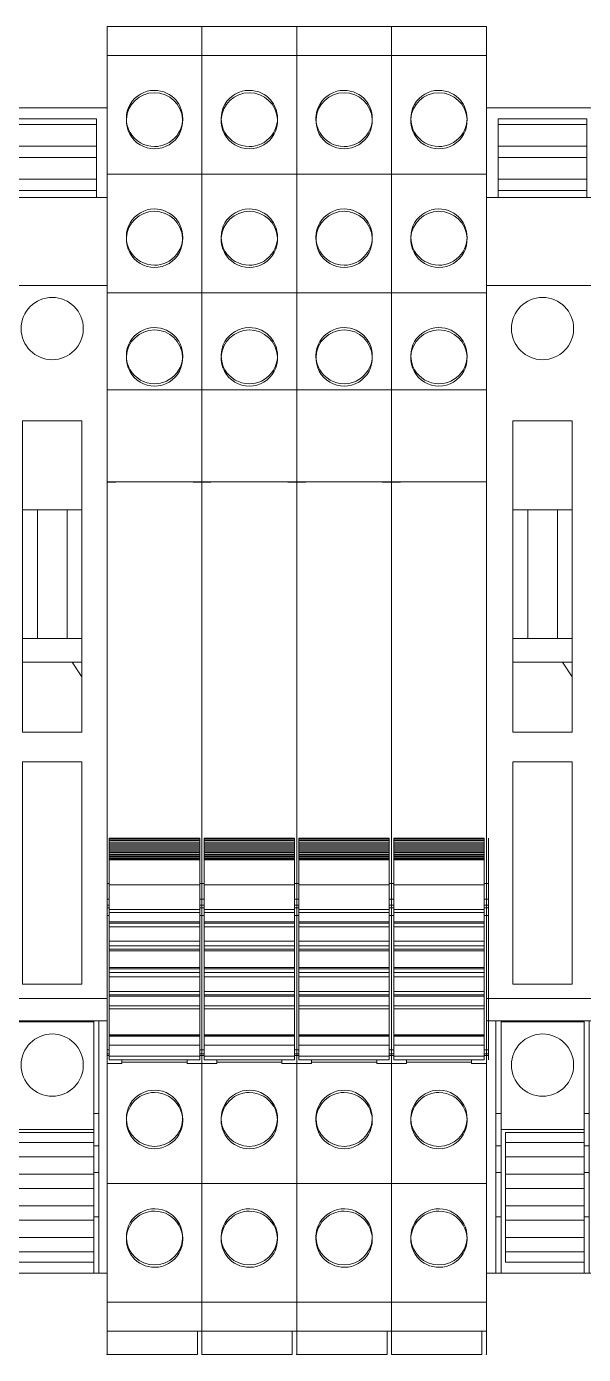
# Model space of a CAD drawing. Header units: millimetres. Extents: x 979 to 3414, y -1029 to 703.
# Drawn here: x 2732.1 to 2769.7, y -1016.5 to -926.9 of the extents above; entities that cross this region are included whole.
import ezdxf

# ---------------------------------------------------------------- set-up
doc = ezdxf.new("R2010")
doc.units = ezdxf.units.MM
doc.layers.add('eProC - L2', color=41, linetype='Continuous', lineweight=20)

# ---------------------------------------------------------------- blocks, each defined once
blk = doc.blocks.new('eProC_Z_BPSN-SI-520')
at = {"layer": 'eProC - L2'}
for p, q in [((0.794, -6.05), (0.794, -0.749)), ((0.794, -0.749), (3.794, -0.749)), ((6.794, -0.749), (3.794, -0.749)), ((6.794, -6.05), (6.794, -0.749)), ((0.794, -1.131), (3.794, -1.131)), ((6.794, -1.131), (3.794, -1.131)), ((0.794, -2.594), (3.794, -2.594)), ((6.794, -2.594), (3.794, -2.594)), ((0.794, -3.358), (3.794, -3.358)), ((6.794, -3.358), (3.794, -3.358)), ((0.794, -4.822), (3.794, -4.822)), ((6.794, -4.822), (3.794, -4.822)), ((7.5, -6.05), (0, -6.05)), ((0.794, -5.585), (3.794, -5.585)), ((6.794, -5.585), (3.794, -5.585)), ((7.5, -11.996), (0, -11.996)), ((1.794, -42.11), (1.794, -21.11)), ((1.794, -21.11), (5.794, -21.11)), ((5.794, -42.11), (5.794, -21.11)), ((1.794, -27.11), (5.794, -27.11)), ((2.794, -35.795), (2.794, -27.11)), ((4.794, -35.795), (4.794, -27.11)), ((1.794, -35.795), (5.794, -35.795)), ((1.794, -37.396), (5.794, -37.396)), ((5.794, -38.389), (5.144, -37.396)), ((1.794, -42.11), (5.794, -42.11)), ((1.794, -59.11), (1.794, -44.11)), ((1.794, -44.11), (5.794, -44.11)), ((5.794, -59.11), (5.794, -44.11)), ((1.794, -59.11), (5.794, -59.11)), ((7.5, -60.072), (0, -60.072)), ((7.5, -61.577), (0, -61.577)), ((0.644, -78.601), (0.644, -61.577)), ((0.994, -78.601), (0.994, -61.577)), ((6.594, -61.647), (0.994, -61.647)), ((6.594, -78.601), (6.594, -61.577)), ((6.944, -78.601), (6.944, -61.577)), ((0.994, -67.83), (0.644, -67.83)), ((6.594, -67.83), (6.944, -67.83)), ((6.594, -68.91), (0.994, -68.91)), ((1.294, -77.853), (1.294, -69.103)), ((6.594, -69.103), (1.294, -69.103)), ((6.594, -69.783), (1.294, -69.783)), ((0.994, -70.001), (0.644, -70.001)), ((6.594, -70.001), (6.944, -70.001)), ((6.594, -70.757), (1.294, -70.757)), ((0.644, -71.801), (0.994, -71.801)), ((6.594, -71.919), (1.294, -71.919)), ((6.944, -71.801), (6.594, -71.801)), ((6.594, -72.893), (1.294, -72.893)), ((6.594, -74.054), (1.294, -74.054)), ((0.994, -74.801), (0.644, -74.801)), ((6.594, -75.029), (1.294, -75.029)), ((6.594, -74.801), (6.944, -74.801)), ((6.594, -76.19), (1.294, -76.19)), ((6.594, -77.165), (1.294, -77.165)), ((6.594, -77.853), (1.294, -77.853)), ((6.594, -78.601), (0.994, -78.601))]:
    blk.add_line(p, q, dxfattribs=at)
blk.add_lwpolyline([(0, 0), (7.5, 0), (7.5, -78.601), (0, -78.601)], close=True, dxfattribs=at)
for centre in [(3.794, -14.89), (3.794, -64.565)]:
    blk.add_circle(centre, 2.1, dxfattribs=at)

msp = doc.modelspace()

# ---------------------------------------------------------------- linework, layer by layer
at = {"layer": 'eProC - L2'}
for p, q in [((2743.971, -926.902), (2737.571, -926.902)), ((2737.571, -926.902), (2737.571, -951.391)), ((2743.971, -926.903), (2737.571, -926.903)), ((2743.971, -926.909), (2737.571, -926.909)), ((2743.971, -926.902), (2743.971, -1014.879)), ((2750.371, -926.902), (2743.971, -926.902)), ((2743.971, -926.902), (2743.971, -951.391)), ((2750.371, -926.903), (2743.971, -926.903)), ((2750.371, -926.909), (2743.971, -926.909)), ((2750.371, -926.902), (2750.371, -1014.879)), ((2756.771, -926.902), (2750.371, -926.902)), ((2750.371, -926.902), (2750.371, -951.391)), ((2756.771, -926.903), (2750.371, -926.903)), ((2756.771, -926.909), (2750.371, -926.909)), ((2756.771, -926.902), (2756.771, -1014.879)), ((2763.171, -926.902), (2756.771, -926.902)), ((2756.771, -926.902), (2756.771, -951.391)), ((2763.171, -926.903), (2756.771, -926.903)), ((2763.171, -926.909), (2756.771, -926.909)), ((2763.171, -926.902), (2763.171, -1014.879)), ((2763.171, -926.902), (2763.171, -951.391)), ((2743.971, -928.854), (2737.571, -928.854)), ((2750.371, -928.854), (2743.971, -928.854)), ((2756.771, -928.854), (2750.371, -928.854)), ((2763.171, -928.854), (2756.771, -928.854)), ((2738.871, -933.094), (2738.871, -933.256)), ((2742.672, -933.256), (2742.672, -933.094)), ((2745.271, -933.094), (2745.271, -933.256)), ((2749.072, -933.256), (2749.072, -933.094)), ((2751.671, -933.094), (2751.671, -933.256)), ((2755.472, -933.256), (2755.472, -933.094)), ((2758.071, -933.094), (2758.071, -933.256)), ((2761.872, -933.256), (2761.872, -933.094)), ((2743.971, -936.854), (2737.571, -936.854)), ((2750.371, -936.854), (2743.971, -936.854)), ((2756.771, -936.854), (2750.371, -936.854)), ((2763.171, -936.854), (2756.771, -936.854)), ((2738.871, -941.094), (2738.871, -941.256)), ((2742.672, -941.256), (2742.672, -941.094)), ((2745.271, -941.094), (2745.271, -941.256)), ((2749.072, -941.256), (2749.072, -941.094)), ((2751.671, -941.094), (2751.671, -941.256)), ((2755.472, -941.256), (2755.472, -941.094)), ((2758.071, -941.094), (2758.071, -941.256)), ((2761.872, -941.256), (2761.872, -941.094)), ((2743.971, -944.854), (2737.571, -944.854)), ((2750.371, -944.854), (2743.971, -944.854)), ((2756.771, -944.854), (2750.371, -944.854)), ((2763.171, -944.854), (2756.771, -944.854)), ((2738.871, -949.094), (2738.871, -949.256)), ((2742.672, -949.256), (2742.672, -949.094)), ((2745.271, -949.094), (2745.271, -949.256)), ((2749.072, -949.256), (2749.072, -949.094)), ((2751.671, -949.094), (2751.671, -949.256)), ((2755.472, -949.256), (2755.472, -949.094)), ((2758.071, -949.094), (2758.071, -949.256)), ((2761.872, -949.256), (2761.872, -949.094)), ((2743.971, -951.391), (2737.571, -951.391)), ((2737.571, -951.391), (2737.571, -957.612)), ((2743.971, -957.612), (2743.971, -951.391)), ((2750.371, -951.391), (2743.971, -951.391)), ((2743.971, -951.391), (2743.971, -957.612)), ((2750.371, -957.612), (2750.371, -951.391)), ((2756.771, -951.391), (2750.371, -951.391)), ((2750.371, -951.391), (2750.371, -957.612)), ((2756.771, -957.612), (2756.771, -951.391)), ((2763.171, -951.391), (2756.771, -951.391)), ((2756.771, -951.391), (2756.771, -957.612)), ((2763.171, -957.612), (2763.171, -951.391)), ((2763.171, -951.391), (2763.171, -957.612)), ((2743.971, -957.612), (2737.571, -957.612)), ((2737.571, -1006.879), (2737.571, -957.612)), ((2738.171, -957.618), (2737.571, -957.618)), ((2743.971, -957.618), (2743.371, -957.618)), ((2750.371, -957.612), (2743.971, -957.612)), ((2743.971, -1006.879), (2743.971, -957.612)), ((2744.571, -957.618), (2743.971, -957.618)), ((2750.371, -957.618), (2749.771, -957.618)), ((2756.771, -957.612), (2750.371, -957.612)), ((2750.371, -1006.879), (2750.371, -957.612)), ((2750.971, -957.618), (2750.371, -957.618)), ((2756.771, -957.618), (2756.171, -957.618)), ((2763.171, -957.612), (2756.771, -957.612)), ((2756.771, -1006.879), (2756.771, -957.612)), ((2757.371, -957.618), (2756.771, -957.618)), ((2763.171, -1006.879), (2763.171, -957.612)), ((2743.821, -981.641), (2737.721, -981.641)), ((2737.721, -996.574), (2737.721, -981.641)), ((2743.821, -981.653), (2737.721, -981.653)), ((2743.821, -981.746), (2737.721, -981.746)), ((2743.821, -981.811), (2737.721, -981.811)), ((2743.821, -981.941), (2737.721, -981.941)), ((2743.821, -982.04), (2737.721, -982.04)), ((2743.821, -982.162), (2737.721, -982.162)), ((2743.821, -982.251), (2737.721, -982.251)), ((2743.821, -982.365), (2737.721, -982.365)), ((2743.821, -981.641), (2743.821, -996.574)), ((2750.221, -981.641), (2744.121, -981.641)), ((2744.121, -996.574), (2744.121, -981.641)), ((2750.221, -981.653), (2744.121, -981.653)), ((2750.221, -981.746), (2744.121, -981.746)), ((2750.221, -981.811), (2744.121, -981.811)), ((2750.221, -981.941), (2744.121, -981.941)), ((2750.221, -982.04), (2744.121, -982.04)), ((2750.221, -982.162), (2744.121, -982.162)), ((2750.221, -982.251), (2744.121, -982.251)), ((2750.221, -982.365), (2744.121, -982.365)), ((2750.221, -981.641), (2750.221, -996.574)), ((2756.621, -981.641), (2750.521, -981.641)), ((2750.521, -996.574), (2750.521, -981.641)), ((2756.621, -981.653), (2750.521, -981.653)), ((2756.621, -981.746), (2750.521, -981.746)), ((2756.621, -981.811), (2750.521, -981.811)), ((2756.621, -981.941), (2750.521, -981.941)), ((2756.621, -982.04), (2750.521, -982.04)), ((2756.621, -982.162), (2750.521, -982.162)), ((2756.621, -982.251), (2750.521, -982.251)), ((2756.621, -982.365), (2750.521, -982.365)), ((2756.621, -981.641), (2756.621, -996.574)), ((2763.021, -981.641), (2756.921, -981.641)), ((2756.921, -996.574), (2756.921, -981.641)), ((2763.021, -981.653), (2756.921, -981.653)), ((2763.021, -981.746), (2756.921, -981.746)), ((2763.021, -981.811), (2756.921, -981.811)), ((2763.021, -981.941), (2756.921, -981.941)), ((2763.021, -982.04), (2756.921, -982.04)), ((2763.021, -982.162), (2756.921, -982.162)), ((2763.021, -982.251), (2756.921, -982.251)), ((2763.021, -982.365), (2756.921, -982.365)), ((2763.021, -981.641), (2763.021, -996.574)), ((2763.321, -996.574), (2763.321, -981.641)), ((2743.821, -982.441), (2737.721, -982.441)), ((2743.821, -982.548), (2737.721, -982.548)), ((2743.821, -982.612), (2737.721, -982.612)), ((2743.821, -982.712), (2737.721, -982.712)), ((2743.821, -982.763), (2737.721, -982.763)), ((2743.821, -982.855), (2737.721, -982.855)), ((2743.821, -982.893), (2737.721, -982.893)), ((2743.821, -982.977), (2737.721, -982.977)), ((2743.821, -983.001), (2737.721, -983.001)), ((2743.821, -983.079), (2737.721, -983.079)), ((2743.821, -983.095), (2737.721, -983.095)), ((2750.221, -982.441), (2744.121, -982.441)), ((2750.221, -982.548), (2744.121, -982.548)), ((2750.221, -982.612), (2744.121, -982.612)), ((2750.221, -982.712), (2744.121, -982.712)), ((2750.221, -982.763), (2744.121, -982.763)), ((2750.221, -982.855), (2744.121, -982.855)), ((2750.221, -982.893), (2744.121, -982.893)), ((2750.221, -982.977), (2744.121, -982.977)), ((2750.221, -983.001), (2744.121, -983.001)), ((2750.221, -983.079), (2744.121, -983.079)), ((2750.221, -983.095), (2744.121, -983.095)), ((2756.621, -982.441), (2750.521, -982.441)), ((2756.621, -982.548), (2750.521, -982.548)), ((2756.621, -982.612), (2750.521, -982.612)), ((2756.621, -982.712), (2750.521, -982.712)), ((2756.621, -982.763), (2750.521, -982.763)), ((2756.621, -982.855), (2750.521, -982.855)), ((2756.621, -982.893), (2750.521, -982.893)), ((2756.621, -982.977), (2750.521, -982.977)), ((2756.621, -983.001), (2750.521, -983.001)), ((2756.621, -983.079), (2750.521, -983.079)), ((2756.621, -983.095), (2750.521, -983.095)), ((2763.021, -982.441), (2756.921, -982.441)), ((2763.021, -982.548), (2756.921, -982.548)), ((2763.021, -982.612), (2756.921, -982.612)), ((2763.021, -982.712), (2756.921, -982.712)), ((2763.021, -982.763), (2756.921, -982.763)), ((2763.021, -982.855), (2756.921, -982.855)), ((2763.021, -982.893), (2756.921, -982.893)), ((2763.021, -982.977), (2756.921, -982.977)), ((2763.021, -983.001), (2756.921, -983.001)), ((2763.021, -983.079), (2756.921, -983.079)), ((2763.021, -983.095), (2756.921, -983.095)), ((2737.571, -984.691), (2737.721, -984.691)), ((2737.721, -984.776), (2743.821, -984.776)), ((2743.821, -984.691), (2743.971, -984.691)), ((2743.971, -984.691), (2744.121, -984.691)), ((2744.121, -984.776), (2750.221, -984.776)), ((2750.221, -984.691), (2750.371, -984.691)), ((2750.371, -984.691), (2750.521, -984.691)), ((2750.521, -984.776), (2756.621, -984.776)), ((2756.621, -984.691), (2756.771, -984.691)), ((2756.771, -984.691), (2756.921, -984.691)), ((2756.921, -984.776), (2763.021, -984.776)), ((2763.021, -984.691), (2763.171, -984.691)), ((2763.171, -984.691), (2763.321, -984.691)), ((2737.721, -985.746), (2737.571, -985.746)), ((2737.571, -985.75), (2737.721, -985.75)), ((2743.971, -985.746), (2743.821, -985.746)), ((2743.821, -985.75), (2743.971, -985.75)), ((2744.121, -985.746), (2743.971, -985.746)), ((2743.971, -985.75), (2744.121, -985.75)), ((2750.371, -985.746), (2750.221, -985.746)), ((2750.221, -985.75), (2750.371, -985.75)), ((2750.521, -985.746), (2750.371, -985.746)), ((2750.371, -985.75), (2750.521, -985.75)), ((2756.771, -985.746), (2756.621, -985.746)), ((2756.621, -985.75), (2756.771, -985.75)), ((2756.921, -985.746), (2756.771, -985.746)), ((2756.771, -985.75), (2756.921, -985.75)), ((2763.171, -985.746), (2763.021, -985.746)), ((2763.021, -985.75), (2763.171, -985.75)), ((2763.321, -985.746), (2763.171, -985.746)), ((2763.171, -985.75), (2763.321, -985.75)), ((2737.571, -986.15), (2737.721, -986.15)), ((2737.571, -986.328), (2737.721, -986.328)), ((2743.821, -986.441), (2737.721, -986.441)), ((2737.721, -986.64), (2743.821, -986.64)), ((2743.821, -986.15), (2743.971, -986.15)), ((2743.821, -986.328), (2743.971, -986.328)), ((2743.971, -986.15), (2744.121, -986.15)), ((2743.971, -986.328), (2744.121, -986.328)), ((2750.221, -986.441), (2744.121, -986.441)), ((2744.121, -986.64), (2750.221, -986.64)), ((2750.221, -986.15), (2750.371, -986.15)), ((2750.221, -986.328), (2750.371, -986.328)), ((2750.371, -986.15), (2750.521, -986.15)), ((2750.371, -986.328), (2750.521, -986.328)), ((2756.621, -986.441), (2750.521, -986.441)), ((2750.521, -986.64), (2756.621, -986.64)), ((2756.621, -986.15), (2756.771, -986.15)), ((2756.621, -986.328), (2756.771, -986.328)), ((2756.771, -986.15), (2756.921, -986.15)), ((2756.771, -986.328), (2756.921, -986.328)), ((2763.021, -986.441), (2756.921, -986.441)), ((2756.921, -986.64), (2763.021, -986.64)), ((2763.021, -986.15), (2763.171, -986.15)), ((2763.021, -986.328), (2763.171, -986.328)), ((2763.171, -986.15), (2763.321, -986.15)), ((2763.171, -986.328), (2763.321, -986.328)), ((2737.571, -986.859), (2737.721, -986.859)), ((2737.721, -987.283), (2743.821, -987.283)), ((2737.721, -987.378), (2743.821, -987.378)), ((2743.821, -987.616), (2737.721, -987.616)), ((2743.821, -986.859), (2743.971, -986.859)), ((2743.971, -986.859), (2744.121, -986.859)), ((2744.121, -987.283), (2750.221, -987.283)), ((2744.121, -987.378), (2750.221, -987.378)), ((2750.221, -987.616), (2744.121, -987.616)), ((2750.221, -986.859), (2750.371, -986.859)), ((2750.371, -986.859), (2750.521, -986.859)), ((2750.521, -987.283), (2756.621, -987.283)), ((2750.521, -987.378), (2756.621, -987.378)), ((2756.621, -987.616), (2750.521, -987.616)), ((2756.621, -986.859), (2756.771, -986.859)), ((2756.771, -986.859), (2756.921, -986.859)), ((2756.921, -987.283), (2763.021, -987.283)), ((2756.921, -987.378), (2763.021, -987.378)), ((2763.021, -987.616), (2756.921, -987.616)), ((2763.021, -986.859), (2763.171, -986.859)), ((2763.171, -986.859), (2763.321, -986.859)), ((2743.821, -988.591), (2737.721, -988.591)), ((2750.221, -988.591), (2744.121, -988.591)), ((2756.621, -988.591), (2750.521, -988.591)), ((2763.021, -988.591), (2756.921, -988.591)), ((2737.721, -988.891), (2743.821, -988.891)), ((2743.821, -989.128), (2737.721, -989.128)), ((2737.721, -989.223), (2743.821, -989.223)), ((2744.121, -988.891), (2750.221, -988.891)), ((2750.221, -989.128), (2744.121, -989.128)), ((2744.121, -989.223), (2750.221, -989.223)), ((2750.521, -988.891), (2756.621, -988.891)), ((2756.621, -989.128), (2750.521, -989.128)), ((2750.521, -989.223), (2756.621, -989.223)), ((2756.921, -988.891), (2763.021, -988.891)), ((2763.021, -989.128), (2756.921, -989.128)), ((2756.921, -989.223), (2763.021, -989.223)), ((2743.821, -990.358), (2737.721, -990.358)), ((2750.221, -990.358), (2744.121, -990.358)), ((2756.621, -990.358), (2750.521, -990.358)), ((2763.021, -990.358), (2756.921, -990.358)), ((2737.721, -990.453), (2743.821, -990.453)), ((2743.821, -990.691), (2737.721, -990.691)), ((2743.821, -990.991), (2737.721, -990.991)), ((2744.121, -990.453), (2750.221, -990.453)), ((2750.221, -990.691), (2744.121, -990.691)), ((2750.221, -990.991), (2744.121, -990.991)), ((2750.521, -990.453), (2756.621, -990.453)), ((2756.621, -990.691), (2750.521, -990.691)), ((2756.621, -990.991), (2750.521, -990.991)), ((2756.921, -990.453), (2763.021, -990.453)), ((2763.021, -990.691), (2756.921, -990.691)), ((2763.021, -990.991), (2756.921, -990.991)), ((2737.721, -991.966), (2743.821, -991.966)), ((2743.821, -992.203), (2737.721, -992.203)), ((2744.121, -991.966), (2750.221, -991.966)), ((2750.221, -992.203), (2744.121, -992.203)), ((2750.521, -991.966), (2756.621, -991.966)), ((2756.621, -992.203), (2750.521, -992.203)), ((2756.921, -991.966), (2763.021, -991.966)), ((2763.021, -992.203), (2756.921, -992.203)), ((2737.721, -992.298), (2743.821, -992.298)), ((2743.821, -992.941), (2737.721, -992.941)), ((2744.121, -992.298), (2750.221, -992.298)), ((2750.221, -992.941), (2744.121, -992.941)), ((2750.521, -992.298), (2756.621, -992.298)), ((2756.621, -992.941), (2750.521, -992.941)), ((2756.921, -992.298), (2763.021, -992.298)), ((2763.021, -992.941), (2756.921, -992.941)), ((2737.721, -993.141), (2743.821, -993.141)), ((2744.121, -993.141), (2750.221, -993.141)), ((2750.521, -993.141), (2756.621, -993.141)), ((2756.921, -993.141), (2763.021, -993.141)), ((2743.821, -994.902), (2737.721, -994.902)), ((2750.221, -994.902), (2744.121, -994.902)), ((2756.621, -994.902), (2750.521, -994.902)), ((2763.021, -994.902), (2756.921, -994.902)), ((2743.821, -994.929), (2737.721, -994.929)), ((2743.821, -994.998), (2737.721, -994.998)), ((2743.821, -995.604), (2737.721, -995.604)), ((2750.221, -994.929), (2744.121, -994.929)), ((2750.221, -994.998), (2744.121, -994.998)), ((2750.221, -995.604), (2744.121, -995.604)), ((2756.621, -994.929), (2750.521, -994.929)), ((2756.621, -994.998), (2750.521, -994.998)), ((2756.621, -995.604), (2750.521, -995.604)), ((2763.021, -994.929), (2756.921, -994.929)), ((2763.021, -994.998), (2756.921, -994.998)), ((2763.021, -995.604), (2756.921, -995.604)), ((2737.571, -995.916), (2737.721, -995.916)), ((2737.571, -996.181), (2737.721, -996.181)), ((2737.571, -996.281), (2737.721, -996.281)), ((2743.821, -996.331), (2737.721, -996.331)), ((2737.721, -996.574), (2743.821, -996.574)), ((2738.571, -996.84), (2738.571, -996.574)), ((2742.971, -996.84), (2742.971, -996.574)), ((2743.971, -995.916), (2743.821, -995.916)), ((2743.971, -996.181), (2743.821, -996.181)), ((2743.971, -996.281), (2743.821, -996.281)), ((2743.971, -995.916), (2744.121, -995.916)), ((2743.971, -996.181), (2744.121, -996.181)), ((2743.971, -996.281), (2744.121, -996.281)), ((2750.221, -996.331), (2744.121, -996.331)), ((2744.121, -996.574), (2750.221, -996.574)), ((2744.971, -996.84), (2744.971, -996.574)), ((2749.371, -996.84), (2749.371, -996.574)), ((2750.371, -995.916), (2750.221, -995.916)), ((2750.371, -996.181), (2750.221, -996.181)), ((2750.371, -996.281), (2750.221, -996.281)), ((2750.371, -995.916), (2750.521, -995.916)), ((2750.371, -996.181), (2750.521, -996.181)), ((2750.371, -996.281), (2750.521, -996.281)), ((2756.621, -996.331), (2750.521, -996.331)), ((2750.521, -996.574), (2756.621, -996.574)), ((2751.371, -996.84), (2751.371, -996.574)), ((2755.771, -996.84), (2755.771, -996.574)), ((2756.771, -995.916), (2756.621, -995.916)), ((2756.771, -996.181), (2756.621, -996.181)), ((2756.771, -996.281), (2756.621, -996.281)), ((2756.771, -995.916), (2756.921, -995.916)), ((2756.771, -996.181), (2756.921, -996.181)), ((2756.771, -996.281), (2756.921, -996.281)), ((2763.021, -996.331), (2756.921, -996.331)), ((2756.921, -996.574), (2763.021, -996.574)), ((2757.771, -996.84), (2757.771, -996.574)), ((2762.171, -996.84), (2762.171, -996.574)), ((2763.171, -995.916), (2763.021, -995.916)), ((2763.171, -996.181), (2763.021, -996.181)), ((2763.171, -996.281), (2763.021, -996.281)), ((2763.171, -995.916), (2763.321, -995.916)), ((2763.171, -996.181), (2763.321, -996.181)), ((2763.171, -996.281), (2763.321, -996.281)), ((2737.571, -996.84), (2738.571, -996.84)), ((2742.971, -996.74), (2738.571, -996.74)), ((2743.971, -996.84), (2742.971, -996.84)), ((2743.971, -996.84), (2744.971, -996.84)), ((2749.371, -996.74), (2744.971, -996.74)), ((2750.371, -996.84), (2749.371, -996.84)), ((2750.371, -996.84), (2751.371, -996.84)), ((2755.771, -996.74), (2751.371, -996.74)), ((2756.771, -996.84), (2755.771, -996.84)), ((2756.771, -996.84), (2757.771, -996.84)), ((2762.171, -996.74), (2757.771, -996.74)), ((2763.171, -996.84), (2762.171, -996.84)), ((2738.871, -1000.525), (2738.871, -1000.687)), ((2742.672, -1000.687), (2742.672, -1000.525)), ((2745.271, -1000.525), (2745.271, -1000.687)), ((2749.072, -1000.687), (2749.072, -1000.525)), ((2751.671, -1000.525), (2751.671, -1000.687)), ((2755.472, -1000.687), (2755.472, -1000.525)), ((2758.071, -1000.525), (2758.071, -1000.687)), ((2761.872, -1000.687), (2761.872, -1000.525)), ((2743.971, -1004.927), (2737.571, -1004.927)), ((2750.371, -1004.927), (2743.971, -1004.927)), ((2756.771, -1004.927), (2750.371, -1004.927)), ((2763.171, -1004.927), (2756.771, -1004.927)), ((2737.571, -1006.86), (2737.571, -1006.879)), ((2737.571, -1006.879), (2737.571, -1014.879)), ((2743.971, -1006.86), (2743.971, -1006.879)), ((2743.971, -1006.879), (2743.971, -1014.879)), ((2750.371, -1006.86), (2750.371, -1006.879)), ((2750.371, -1006.879), (2750.371, -1014.879)), ((2756.771, -1006.86), (2756.771, -1006.879)), ((2756.771, -1006.879), (2756.771, -1014.879)), ((2763.171, -1006.86), (2763.171, -1006.879)), ((2763.171, -1006.879), (2763.171, -1014.879)), ((2738.871, -1008.525), (2738.871, -1008.687)), ((2742.672, -1008.687), (2742.672, -1008.525)), ((2745.271, -1008.525), (2745.271, -1008.687)), ((2749.072, -1008.687), (2749.072, -1008.525)), ((2751.671, -1008.525), (2751.671, -1008.687)), ((2755.472, -1008.687), (2755.472, -1008.525)), ((2758.071, -1008.525), (2758.071, -1008.687)), ((2761.872, -1008.687), (2761.872, -1008.525)), ((2737.571, -1010.336), (2737.571, -1010.333)), ((2737.571, -1010.691), (2737.571, -1014.591)), ((2743.971, -1010.336), (2743.971, -1010.333)), ((2743.971, -1010.691), (2743.971, -1014.591)), ((2750.371, -1010.336), (2750.371, -1010.333)), ((2750.371, -1010.691), (2750.371, -1014.591)), ((2756.771, -1010.336), (2756.771, -1010.333)), ((2756.771, -1010.691), (2756.771, -1014.591)), ((2763.171, -1010.336), (2763.171, -1010.333)), ((2763.171, -1010.691), (2763.171, -1014.591)), ((2743.971, -1012.927), (2737.571, -1012.927)), ((2750.371, -1012.927), (2743.971, -1012.927)), ((2756.771, -1012.927), (2750.371, -1012.927)), ((2763.171, -1012.927), (2756.771, -1012.927)), ((2743.971, -1014.872), (2737.571, -1014.872)), ((2743.971, -1014.878), (2737.571, -1014.878)), ((2737.571, -1014.879), (2743.971, -1014.879)), ((2737.571, -1014.882), (2737.571, -1016.452)), ((2743.671, -1016.452), (2743.671, -1014.879)), ((2750.371, -1014.872), (2743.971, -1014.872)), ((2750.371, -1014.878), (2743.971, -1014.878)), ((2743.971, -1014.879), (2750.371, -1014.879)), ((2743.971, -1014.882), (2743.971, -1016.452)), ((2750.071, -1016.452), (2750.071, -1014.879)), ((2756.771, -1014.872), (2750.371, -1014.872)), ((2756.771, -1014.878), (2750.371, -1014.878)), ((2750.371, -1014.879), (2756.771, -1014.879)), ((2750.371, -1014.882), (2750.371, -1016.452)), ((2756.471, -1016.452), (2756.471, -1014.879)), ((2763.171, -1014.872), (2756.771, -1014.872)), ((2763.171, -1014.878), (2756.771, -1014.878)), ((2756.771, -1014.879), (2763.171, -1014.879)), ((2756.771, -1014.882), (2756.771, -1016.452)), ((2762.871, -1016.452), (2762.871, -1014.879)), ((2763.171, -1014.882), (2763.171, -1016.452)), ((2737.571, -1016.45), (2743.671, -1016.45)), ((2737.571, -1016.452), (2743.671, -1016.452)), ((2743.971, -1016.45), (2750.071, -1016.45)), ((2743.971, -1016.452), (2750.071, -1016.452)), ((2750.371, -1016.45), (2756.471, -1016.45)), ((2750.371, -1016.452), (2756.471, -1016.452)), ((2756.771, -1016.45), (2762.871, -1016.45)), ((2756.771, -1016.452), (2762.871, -1016.452))]:
    msp.add_line(p, q, dxfattribs=at)
for points in [[(2738.871, -933.094), (2738.887, -932.846), (2738.936, -932.605), (2739.016, -932.37), (2739.126, -932.147), (2739.264, -931.943), (2739.428, -931.757), (2739.616, -931.593), (2739.822, -931.457), (2740.044, -931.348), (2740.279, -931.268), (2740.501, -931.225), (2740.771, -931.204)], [(2742.672, -933.094), (2742.663, -932.919), (2742.633, -932.715), (2742.572, -932.489), (2742.5, -932.308), (2742.402, -932.123), (2742.32, -931.998), (2742.224, -931.875), (2742.113, -931.755), (2741.944, -931.606), (2741.767, -931.484), (2741.588, -931.387), (2741.411, -931.314), (2741.183, -931.249), (2740.968, -931.214), (2740.771, -931.204)], [(2745.271, -933.094), (2745.287, -932.846), (2745.336, -932.605), (2745.416, -932.37), (2745.526, -932.147), (2745.664, -931.943), (2745.828, -931.757), (2746.016, -931.593), (2746.222, -931.457), (2746.444, -931.348), (2746.679, -931.268), (2746.901, -931.225), (2747.171, -931.204)], [(2749.072, -933.094), (2749.063, -932.919), (2749.033, -932.715), (2748.972, -932.489), (2748.9, -932.308), (2748.802, -932.123), (2748.72, -931.998), (2748.624, -931.875), (2748.513, -931.755), (2748.344, -931.606), (2748.167, -931.484), (2747.988, -931.387), (2747.811, -931.314), (2747.583, -931.249), (2747.368, -931.214), (2747.171, -931.204)], [(2751.671, -933.094), (2751.687, -932.846), (2751.736, -932.605), (2751.816, -932.37), (2751.926, -932.147), (2752.064, -931.943), (2752.228, -931.757), (2752.416, -931.593), (2752.622, -931.457), (2752.844, -931.348), (2753.079, -931.268), (2753.301, -931.225), (2753.571, -931.204)], [(2755.472, -933.094), (2755.463, -932.919), (2755.433, -932.715), (2755.372, -932.489), (2755.3, -932.308), (2755.202, -932.123), (2755.12, -931.998), (2755.024, -931.875), (2754.913, -931.755), (2754.744, -931.606), (2754.567, -931.484), (2754.388, -931.387), (2754.211, -931.314), (2753.983, -931.249), (2753.768, -931.214), (2753.571, -931.204)], [(2758.071, -933.094), (2758.087, -932.846), (2758.136, -932.605), (2758.216, -932.37), (2758.326, -932.147), (2758.464, -931.943), (2758.628, -931.757), (2758.816, -931.593), (2759.022, -931.457), (2759.244, -931.348), (2759.479, -931.268), (2759.701, -931.225), (2759.971, -931.204)], [(2761.872, -933.094), (2761.863, -932.919), (2761.833, -932.715), (2761.772, -932.489), (2761.7, -932.308), (2761.602, -932.123), (2761.52, -931.998), (2761.424, -931.875), (2761.313, -931.755), (2761.144, -931.606), (2760.967, -931.484), (2760.788, -931.387), (2760.611, -931.314), (2760.383, -931.249), (2760.168, -931.214), (2759.971, -931.204)], [(2740.197, -934.905), (2740.036, -934.847), (2739.819, -934.739), (2739.617, -934.602), (2739.429, -934.436), (2739.264, -934.249), (2739.127, -934.044), (2739.016, -933.82), (2738.936, -933.585), (2738.888, -933.343), (2738.871, -933.094), (2738.871, -933.094)], [(2741.342, -934.905), (2741.406, -934.884), (2741.584, -934.81), (2741.763, -934.713), (2741.941, -934.59), (2742.112, -934.439), (2742.269, -934.261), (2742.396, -934.079), (2742.494, -933.895), (2742.567, -933.716), (2742.63, -933.489), (2742.662, -933.282), (2742.672, -933.097), (2742.672, -933.094)], [(2746.597, -934.905), (2746.436, -934.847), (2746.219, -934.739), (2746.017, -934.602), (2745.829, -934.436), (2745.664, -934.249), (2745.527, -934.044), (2745.416, -933.82), (2745.336, -933.585), (2745.288, -933.343), (2745.271, -933.094), (2745.271, -933.094)], [(2747.742, -934.905), (2747.806, -934.884), (2747.984, -934.81), (2748.163, -934.713), (2748.341, -934.59), (2748.512, -934.439), (2748.669, -934.261), (2748.796, -934.079), (2748.894, -933.895), (2748.967, -933.716), (2749.03, -933.489), (2749.062, -933.282), (2749.072, -933.097), (2749.072, -933.094)], [(2752.997, -934.905), (2752.836, -934.847), (2752.619, -934.739), (2752.417, -934.602), (2752.229, -934.436), (2752.064, -934.249), (2751.927, -934.044), (2751.816, -933.82), (2751.736, -933.585), (2751.688, -933.343), (2751.671, -933.094), (2751.671, -933.094)], [(2754.142, -934.905), (2754.206, -934.884), (2754.384, -934.81), (2754.563, -934.713), (2754.741, -934.59), (2754.912, -934.439), (2755.069, -934.261), (2755.196, -934.079), (2755.294, -933.895), (2755.367, -933.716), (2755.43, -933.489), (2755.462, -933.282), (2755.472, -933.097), (2755.472, -933.094)], [(2759.397, -934.905), (2759.236, -934.847), (2759.019, -934.739), (2758.817, -934.602), (2758.629, -934.436), (2758.464, -934.249), (2758.327, -934.044), (2758.216, -933.82), (2758.136, -933.585), (2758.088, -933.343), (2758.071, -933.094), (2758.071, -933.094)], [(2760.542, -934.905), (2760.606, -934.884), (2760.784, -934.81), (2760.963, -934.713), (2761.141, -934.59), (2761.312, -934.439), (2761.469, -934.261), (2761.596, -934.079), (2761.694, -933.895), (2761.767, -933.716), (2761.83, -933.489), (2761.862, -933.282), (2761.872, -933.097), (2761.872, -933.094)], [(2740.771, -934.993), (2740.512, -934.974), (2740.267, -934.925), (2740.197, -934.905)], [(2740.771, -934.993), (2740.965, -934.983), (2741.178, -934.949), (2741.342, -934.905)], [(2747.171, -934.993), (2746.912, -934.974), (2746.667, -934.925), (2746.597, -934.905)], [(2747.171, -934.993), (2747.365, -934.983), (2747.578, -934.949), (2747.742, -934.905)], [(2753.571, -934.993), (2753.312, -934.974), (2753.067, -934.925), (2752.997, -934.905)], [(2753.571, -934.993), (2753.765, -934.983), (2753.978, -934.949), (2754.142, -934.905)], [(2759.971, -934.993), (2759.712, -934.974), (2759.467, -934.925), (2759.397, -934.905)], [(2759.971, -934.993), (2760.165, -934.983), (2760.378, -934.949), (2760.542, -934.905)], [(2738.871, -941.094), (2738.887, -940.846), (2738.936, -940.605), (2739.016, -940.37), (2739.126, -940.147), (2739.264, -939.943), (2739.428, -939.757), (2739.616, -939.593), (2739.822, -939.457), (2740.044, -939.348), (2740.279, -939.268), (2740.501, -939.225), (2740.771, -939.204)], [(2742.672, -941.094), (2742.663, -940.919), (2742.633, -940.715), (2742.572, -940.489), (2742.5, -940.308), (2742.402, -940.123), (2742.32, -939.998), (2742.224, -939.875), (2742.113, -939.755), (2741.944, -939.606), (2741.767, -939.484), (2741.588, -939.387), (2741.411, -939.314), (2741.183, -939.249), (2740.968, -939.214), (2740.771, -939.204)], [(2745.271, -941.094), (2745.287, -940.846), (2745.336, -940.605), (2745.416, -940.37), (2745.526, -940.147), (2745.664, -939.943), (2745.828, -939.757), (2746.016, -939.593), (2746.222, -939.457), (2746.444, -939.348), (2746.679, -939.268), (2746.901, -939.225), (2747.171, -939.204)], [(2749.072, -941.094), (2749.063, -940.919), (2749.033, -940.715), (2748.972, -940.489), (2748.9, -940.308), (2748.802, -940.123), (2748.72, -939.998), (2748.624, -939.875), (2748.513, -939.755), (2748.344, -939.606), (2748.167, -939.484), (2747.988, -939.387), (2747.811, -939.314), (2747.583, -939.249), (2747.368, -939.214), (2747.171, -939.204)], [(2751.671, -941.094), (2751.687, -940.846), (2751.736, -940.605), (2751.816, -940.37), (2751.926, -940.147), (2752.064, -939.943), (2752.228, -939.757), (2752.416, -939.593), (2752.622, -939.457), (2752.844, -939.348), (2753.079, -939.268), (2753.301, -939.225), (2753.571, -939.204)], [(2755.472, -941.094), (2755.463, -940.919), (2755.433, -940.715), (2755.372, -940.489), (2755.3, -940.308), (2755.202, -940.123), (2755.12, -939.998), (2755.024, -939.875), (2754.913, -939.755), (2754.744, -939.606), (2754.567, -939.484), (2754.388, -939.387), (2754.211, -939.314), (2753.983, -939.249), (2753.768, -939.214), (2753.571, -939.204)], [(2758.071, -941.094), (2758.087, -940.846), (2758.136, -940.605), (2758.216, -940.37), (2758.326, -940.147), (2758.464, -939.943), (2758.628, -939.757), (2758.816, -939.593), (2759.022, -939.457), (2759.244, -939.348), (2759.479, -939.268), (2759.701, -939.225), (2759.971, -939.204)], [(2761.872, -941.094), (2761.863, -940.919), (2761.833, -940.715), (2761.772, -940.489), (2761.7, -940.308), (2761.602, -940.123), (2761.52, -939.998), (2761.424, -939.875), (2761.313, -939.755), (2761.144, -939.606), (2760.967, -939.484), (2760.788, -939.387), (2760.611, -939.314), (2760.383, -939.249), (2760.168, -939.214), (2759.971, -939.204)], [(2740.197, -942.905), (2740.036, -942.847), (2739.819, -942.739), (2739.617, -942.602), (2739.429, -942.436), (2739.264, -942.249), (2739.127, -942.044), (2739.016, -941.82), (2738.936, -941.585), (2738.888, -941.343), (2738.871, -941.094), (2738.871, -941.094)], [(2741.342, -942.905), (2741.406, -942.884), (2741.584, -942.81), (2741.763, -942.713), (2741.941, -942.59), (2742.112, -942.439), (2742.269, -942.261), (2742.396, -942.079), (2742.494, -941.895), (2742.567, -941.716), (2742.63, -941.489), (2742.662, -941.282), (2742.672, -941.097), (2742.672, -941.094)], [(2746.597, -942.905), (2746.436, -942.847), (2746.219, -942.739), (2746.017, -942.602), (2745.829, -942.436), (2745.664, -942.249), (2745.527, -942.044), (2745.416, -941.82), (2745.336, -941.585), (2745.288, -941.343), (2745.271, -941.094), (2745.271, -941.094)], [(2747.742, -942.905), (2747.806, -942.884), (2747.984, -942.81), (2748.163, -942.713), (2748.341, -942.59), (2748.512, -942.439), (2748.669, -942.261), (2748.796, -942.079), (2748.894, -941.895), (2748.967, -941.716), (2749.03, -941.489), (2749.062, -941.282), (2749.072, -941.097), (2749.072, -941.094)], [(2752.997, -942.905), (2752.836, -942.847), (2752.619, -942.739), (2752.417, -942.602), (2752.229, -942.436), (2752.064, -942.249), (2751.927, -942.044), (2751.816, -941.82), (2751.736, -941.585), (2751.688, -941.343), (2751.671, -941.094), (2751.671, -941.094)], [(2754.142, -942.905), (2754.206, -942.884), (2754.384, -942.81), (2754.563, -942.713), (2754.741, -942.59), (2754.912, -942.439), (2755.069, -942.261), (2755.196, -942.079), (2755.294, -941.895), (2755.367, -941.716), (2755.43, -941.489), (2755.462, -941.282), (2755.472, -941.097), (2755.472, -941.094)], [(2759.397, -942.905), (2759.236, -942.847), (2759.019, -942.739), (2758.817, -942.602), (2758.629, -942.436), (2758.464, -942.249), (2758.327, -942.044), (2758.216, -941.82), (2758.136, -941.585), (2758.088, -941.343), (2758.071, -941.094), (2758.071, -941.094)], [(2760.542, -942.905), (2760.606, -942.884), (2760.784, -942.81), (2760.963, -942.713), (2761.141, -942.59), (2761.312, -942.439), (2761.469, -942.261), (2761.596, -942.079), (2761.694, -941.895), (2761.767, -941.716), (2761.83, -941.489), (2761.862, -941.282), (2761.872, -941.097), (2761.872, -941.094)], [(2740.771, -942.993), (2740.512, -942.974), (2740.267, -942.925), (2740.197, -942.905)], [(2740.771, -942.993), (2740.965, -942.983), (2741.178, -942.949), (2741.342, -942.905)], [(2747.171, -942.993), (2746.912, -942.974), (2746.667, -942.925), (2746.597, -942.905)], [(2747.171, -942.993), (2747.365, -942.983), (2747.578, -942.949), (2747.742, -942.905)], [(2753.571, -942.993), (2753.312, -942.974), (2753.067, -942.925), (2752.997, -942.905)], [(2753.571, -942.993), (2753.765, -942.983), (2753.978, -942.949), (2754.142, -942.905)], [(2759.971, -942.993), (2759.712, -942.974), (2759.467, -942.925), (2759.397, -942.905)], [(2759.971, -942.993), (2760.165, -942.983), (2760.378, -942.949), (2760.542, -942.905)], [(2738.871, -949.094), (2738.887, -948.846), (2738.936, -948.605), (2739.016, -948.37), (2739.126, -948.147), (2739.264, -947.943), (2739.428, -947.757), (2739.616, -947.593), (2739.822, -947.457), (2740.044, -947.348), (2740.279, -947.268), (2740.501, -947.225), (2740.771, -947.204)], [(2742.672, -949.094), (2742.663, -948.919), (2742.633, -948.715), (2742.572, -948.489), (2742.5, -948.308), (2742.402, -948.123), (2742.32, -947.998), (2742.224, -947.875), (2742.113, -947.755), (2741.944, -947.606), (2741.767, -947.484), (2741.588, -947.387), (2741.411, -947.314), (2741.183, -947.249), (2740.968, -947.214), (2740.771, -947.204)], [(2745.271, -949.094), (2745.287, -948.846), (2745.336, -948.605), (2745.416, -948.37), (2745.526, -948.147), (2745.664, -947.943), (2745.828, -947.757), (2746.016, -947.593), (2746.222, -947.457), (2746.444, -947.348), (2746.679, -947.268), (2746.901, -947.225), (2747.171, -947.204)], [(2749.072, -949.094), (2749.063, -948.919), (2749.033, -948.715), (2748.972, -948.489), (2748.9, -948.308), (2748.802, -948.123), (2748.72, -947.998), (2748.624, -947.875), (2748.513, -947.755), (2748.344, -947.606), (2748.167, -947.484), (2747.988, -947.387), (2747.811, -947.314), (2747.583, -947.249), (2747.368, -947.214), (2747.171, -947.204)], [(2751.671, -949.094), (2751.687, -948.846), (2751.736, -948.605), (2751.816, -948.37), (2751.926, -948.147), (2752.064, -947.943), (2752.228, -947.757), (2752.416, -947.593), (2752.622, -947.457), (2752.844, -947.348), (2753.079, -947.268), (2753.301, -947.225), (2753.571, -947.204)], [(2755.472, -949.094), (2755.463, -948.919), (2755.433, -948.715), (2755.372, -948.489), (2755.3, -948.308), (2755.202, -948.123), (2755.12, -947.998), (2755.024, -947.875), (2754.913, -947.755), (2754.744, -947.606), (2754.567, -947.484), (2754.388, -947.387), (2754.211, -947.314), (2753.983, -947.249), (2753.768, -947.214), (2753.571, -947.204)], [(2758.071, -949.094), (2758.087, -948.846), (2758.136, -948.605), (2758.216, -948.37), (2758.326, -948.147), (2758.464, -947.943), (2758.628, -947.757), (2758.816, -947.593), (2759.022, -947.457), (2759.244, -947.348), (2759.479, -947.268), (2759.701, -947.225), (2759.971, -947.204)], [(2761.872, -949.094), (2761.863, -948.919), (2761.833, -948.715), (2761.772, -948.489), (2761.7, -948.308), (2761.602, -948.123), (2761.52, -947.998), (2761.424, -947.875), (2761.313, -947.755), (2761.144, -947.606), (2760.967, -947.484), (2760.788, -947.387), (2760.611, -947.314), (2760.383, -947.249), (2760.168, -947.214), (2759.971, -947.204)], [(2740.771, -950.993), (2740.512, -950.974), (2740.267, -950.925), (2740.036, -950.847), (2739.819, -950.739), (2739.617, -950.602), (2739.429, -950.436), (2739.264, -950.249), (2739.127, -950.044), (2739.016, -949.82), (2738.936, -949.585), (2738.888, -949.343), (2738.871, -949.094), (2738.871, -949.094)], [(2740.771, -950.993), (2740.965, -950.983), (2741.178, -950.949), (2741.406, -950.884), (2741.584, -950.81), (2741.763, -950.713), (2741.941, -950.59), (2742.112, -950.439), (2742.269, -950.261), (2742.396, -950.079), (2742.494, -949.895), (2742.567, -949.716), (2742.63, -949.489), (2742.662, -949.282), (2742.672, -949.097), (2742.672, -949.094)], [(2747.171, -950.993), (2746.912, -950.974), (2746.667, -950.925), (2746.436, -950.847), (2746.219, -950.739), (2746.017, -950.602), (2745.829, -950.436), (2745.664, -950.249), (2745.527, -950.044), (2745.416, -949.82), (2745.336, -949.585), (2745.288, -949.343), (2745.271, -949.094), (2745.271, -949.094)], [(2747.171, -950.993), (2747.365, -950.983), (2747.578, -950.949), (2747.806, -950.884), (2747.984, -950.81), (2748.163, -950.713), (2748.341, -950.59), (2748.512, -950.439), (2748.669, -950.261), (2748.796, -950.079), (2748.894, -949.895), (2748.967, -949.716), (2749.03, -949.489), (2749.062, -949.282), (2749.072, -949.097), (2749.072, -949.094)], [(2753.571, -950.993), (2753.312, -950.974), (2753.067, -950.925), (2752.836, -950.847), (2752.619, -950.739), (2752.417, -950.602), (2752.229, -950.436), (2752.064, -950.249), (2751.927, -950.044), (2751.816, -949.82), (2751.736, -949.585), (2751.688, -949.343), (2751.671, -949.094), (2751.671, -949.094)], [(2753.571, -950.993), (2753.765, -950.983), (2753.978, -950.949), (2754.206, -950.884), (2754.384, -950.81), (2754.563, -950.713), (2754.741, -950.59), (2754.912, -950.439), (2755.069, -950.261), (2755.196, -950.079), (2755.294, -949.895), (2755.367, -949.716), (2755.43, -949.489), (2755.462, -949.282), (2755.472, -949.097), (2755.472, -949.094)], [(2759.971, -950.993), (2759.712, -950.974), (2759.467, -950.925), (2759.236, -950.847), (2759.019, -950.739), (2758.817, -950.602), (2758.629, -950.436), (2758.464, -950.249), (2758.327, -950.044), (2758.216, -949.82), (2758.136, -949.585), (2758.088, -949.343), (2758.071, -949.094), (2758.071, -949.094)], [(2759.971, -950.993), (2760.165, -950.983), (2760.378, -950.949), (2760.606, -950.884), (2760.784, -950.81), (2760.963, -950.713), (2761.141, -950.59), (2761.312, -950.439), (2761.469, -950.261), (2761.596, -950.079), (2761.694, -949.895), (2761.767, -949.716), (2761.83, -949.489), (2761.862, -949.282), (2761.872, -949.097), (2761.872, -949.094)], [(2740.771, -998.788), (2740.578, -998.798), (2740.365, -998.832), (2740.137, -998.897), (2739.959, -998.971), (2739.779, -999.068), (2739.602, -999.191), (2739.43, -999.342), (2739.273, -999.52), (2739.147, -999.702), (2739.049, -999.886), (2738.976, -1000.065), (2738.913, -1000.292), (2738.881, -1000.499), (2738.871, -1000.684), (2738.871, -1000.687)], [(2740.771, -998.788), (2741.031, -998.807), (2741.276, -998.856), (2741.507, -998.934), (2741.724, -999.042), (2741.926, -999.179), (2742.114, -999.345), (2742.279, -999.532), (2742.416, -999.738), (2742.527, -999.961), (2742.607, -1000.196), (2742.655, -1000.438), (2742.672, -1000.687), (2742.672, -1000.687)], [(2747.171, -998.788), (2746.978, -998.798), (2746.765, -998.832), (2746.537, -998.897), (2746.359, -998.971), (2746.179, -999.068), (2746.002, -999.191), (2745.83, -999.342), (2745.673, -999.52), (2745.547, -999.702), (2745.449, -999.886), (2745.376, -1000.065), (2745.313, -1000.292), (2745.281, -1000.499), (2745.271, -1000.684), (2745.271, -1000.687)], [(2747.171, -998.788), (2747.431, -998.807), (2747.676, -998.856), (2747.907, -998.934), (2748.124, -999.042), (2748.326, -999.179), (2748.514, -999.345), (2748.679, -999.532), (2748.816, -999.738), (2748.927, -999.961), (2749.007, -1000.196), (2749.055, -1000.438), (2749.072, -1000.687), (2749.072, -1000.687)], [(2753.571, -998.788), (2753.378, -998.798), (2753.165, -998.832), (2752.937, -998.897), (2752.759, -998.971), (2752.579, -999.068), (2752.402, -999.191), (2752.23, -999.342), (2752.073, -999.52), (2751.947, -999.702), (2751.849, -999.886), (2751.776, -1000.065), (2751.713, -1000.292), (2751.681, -1000.499), (2751.671, -1000.684), (2751.671, -1000.687)], [(2753.571, -998.788), (2753.831, -998.807), (2754.076, -998.856), (2754.307, -998.934), (2754.524, -999.042), (2754.726, -999.179), (2754.914, -999.345), (2755.079, -999.532), (2755.216, -999.738), (2755.327, -999.961), (2755.407, -1000.196), (2755.455, -1000.438), (2755.472, -1000.687), (2755.472, -1000.687)], [(2759.971, -998.788), (2759.778, -998.798), (2759.565, -998.832), (2759.337, -998.897), (2759.159, -998.971), (2758.979, -999.068), (2758.802, -999.191), (2758.63, -999.342), (2758.473, -999.52), (2758.347, -999.702), (2758.249, -999.886), (2758.176, -1000.065), (2758.113, -1000.292), (2758.081, -1000.499), (2758.071, -1000.684), (2758.071, -1000.687)], [(2759.971, -998.788), (2760.231, -998.807), (2760.476, -998.856), (2760.707, -998.934), (2760.924, -999.042), (2761.126, -999.179), (2761.314, -999.345), (2761.479, -999.532), (2761.616, -999.738), (2761.727, -999.961), (2761.807, -1000.196), (2761.855, -1000.438), (2761.872, -1000.687), (2761.872, -1000.687)], [(2738.871, -1000.687), (2738.879, -1000.862), (2738.91, -1001.066), (2738.971, -1001.292), (2739.043, -1001.473), (2739.141, -1001.658), (2739.223, -1001.783), (2739.319, -1001.906), (2739.43, -1002.026), (2739.599, -1002.175), (2739.776, -1002.297), (2739.954, -1002.394), (2740.132, -1002.467), (2740.36, -1002.532), (2740.575, -1002.567), (2740.771, -1002.577)], [(2742.672, -1000.687), (2742.656, -1000.935), (2742.607, -1001.176), (2742.527, -1001.411), (2742.417, -1001.634), (2742.279, -1001.838), (2742.115, -1002.024), (2741.927, -1002.188), (2741.721, -1002.324), (2741.499, -1002.433), (2741.263, -1002.513), (2741.042, -1002.556), (2740.771, -1002.577)], [(2745.271, -1000.687), (2745.279, -1000.862), (2745.31, -1001.066), (2745.371, -1001.292), (2745.443, -1001.473), (2745.541, -1001.658), (2745.623, -1001.783), (2745.719, -1001.906), (2745.83, -1002.026), (2745.999, -1002.175), (2746.176, -1002.297), (2746.354, -1002.394), (2746.532, -1002.467), (2746.76, -1002.532), (2746.975, -1002.567), (2747.171, -1002.577)], [(2749.072, -1000.687), (2749.056, -1000.935), (2749.007, -1001.176), (2748.927, -1001.411), (2748.817, -1001.634), (2748.679, -1001.838), (2748.515, -1002.024), (2748.327, -1002.188), (2748.121, -1002.324), (2747.899, -1002.433), (2747.663, -1002.513), (2747.442, -1002.556), (2747.171, -1002.577)], [(2751.671, -1000.687), (2751.679, -1000.862), (2751.71, -1001.066), (2751.771, -1001.292), (2751.843, -1001.473), (2751.941, -1001.658), (2752.023, -1001.783), (2752.119, -1001.906), (2752.23, -1002.026), (2752.399, -1002.175), (2752.576, -1002.297), (2752.754, -1002.394), (2752.932, -1002.467), (2753.16, -1002.532), (2753.375, -1002.567), (2753.571, -1002.577)], [(2755.472, -1000.687), (2755.456, -1000.935), (2755.407, -1001.176), (2755.327, -1001.411), (2755.217, -1001.634), (2755.079, -1001.838), (2754.915, -1002.024), (2754.727, -1002.188), (2754.521, -1002.324), (2754.299, -1002.433), (2754.063, -1002.513), (2753.842, -1002.556), (2753.571, -1002.577)], [(2758.071, -1000.687), (2758.079, -1000.862), (2758.11, -1001.066), (2758.171, -1001.292), (2758.243, -1001.473), (2758.341, -1001.658), (2758.423, -1001.783), (2758.519, -1001.906), (2758.63, -1002.026), (2758.799, -1002.175), (2758.976, -1002.297), (2759.154, -1002.394), (2759.332, -1002.467), (2759.56, -1002.532), (2759.775, -1002.567), (2759.971, -1002.577)], [(2761.872, -1000.687), (2761.856, -1000.935), (2761.807, -1001.176), (2761.727, -1001.411), (2761.617, -1001.634), (2761.479, -1001.838), (2761.315, -1002.024), (2761.127, -1002.188), (2760.921, -1002.324), (2760.699, -1002.433), (2760.463, -1002.513), (2760.242, -1002.556), (2759.971, -1002.577)], [(2740.201, -1006.876), (2740.137, -1006.897), (2739.959, -1006.971), (2739.779, -1007.068), (2739.602, -1007.191), (2739.43, -1007.342), (2739.273, -1007.52), (2739.147, -1007.702), (2739.049, -1007.886), (2738.976, -1008.065), (2738.913, -1008.292), (2738.881, -1008.499), (2738.871, -1008.684), (2738.871, -1008.687)], [(2740.771, -1006.788), (2740.578, -1006.798), (2740.365, -1006.832), (2740.201, -1006.876)], [(2740.771, -1006.788), (2741.031, -1006.807), (2741.276, -1006.856), (2741.346, -1006.876)], [(2741.346, -1006.876), (2741.507, -1006.934), (2741.724, -1007.042), (2741.926, -1007.179), (2742.114, -1007.345), (2742.279, -1007.532), (2742.416, -1007.738), (2742.527, -1007.961), (2742.607, -1008.196), (2742.655, -1008.438), (2742.672, -1008.687), (2742.672, -1008.687)], [(2746.601, -1006.876), (2746.537, -1006.897), (2746.359, -1006.971), (2746.179, -1007.068), (2746.002, -1007.191), (2745.83, -1007.342), (2745.673, -1007.52), (2745.547, -1007.702), (2745.449, -1007.886), (2745.376, -1008.065), (2745.313, -1008.292), (2745.281, -1008.499), (2745.271, -1008.684), (2745.271, -1008.687)], [(2747.171, -1006.788), (2746.978, -1006.798), (2746.765, -1006.832), (2746.601, -1006.876)], [(2747.171, -1006.788), (2747.431, -1006.807), (2747.676, -1006.856), (2747.746, -1006.876)], [(2747.746, -1006.876), (2747.907, -1006.934), (2748.124, -1007.042), (2748.326, -1007.179), (2748.514, -1007.345), (2748.679, -1007.532), (2748.816, -1007.738), (2748.927, -1007.961), (2749.007, -1008.196), (2749.055, -1008.438), (2749.072, -1008.687), (2749.072, -1008.687)], [(2753.001, -1006.876), (2752.937, -1006.897), (2752.759, -1006.971), (2752.579, -1007.068), (2752.402, -1007.191), (2752.23, -1007.342), (2752.073, -1007.52), (2751.947, -1007.702), (2751.849, -1007.886), (2751.776, -1008.065), (2751.713, -1008.292), (2751.681, -1008.499), (2751.671, -1008.684), (2751.671, -1008.687)], [(2753.571, -1006.788), (2753.378, -1006.798), (2753.165, -1006.832), (2753.001, -1006.876)], [(2753.571, -1006.788), (2753.831, -1006.807), (2754.076, -1006.856), (2754.146, -1006.876)], [(2754.146, -1006.876), (2754.307, -1006.934), (2754.524, -1007.042), (2754.726, -1007.179), (2754.914, -1007.345), (2755.079, -1007.532), (2755.216, -1007.738), (2755.327, -1007.961), (2755.407, -1008.196), (2755.455, -1008.438), (2755.472, -1008.687), (2755.472, -1008.687)], [(2759.401, -1006.876), (2759.337, -1006.897), (2759.159, -1006.971), (2758.979, -1007.068), (2758.802, -1007.191), (2758.63, -1007.342), (2758.473, -1007.52), (2758.347, -1007.702), (2758.249, -1007.886), (2758.176, -1008.065), (2758.113, -1008.292), (2758.081, -1008.499), (2758.071, -1008.684), (2758.071, -1008.687)], [(2759.971, -1006.788), (2759.778, -1006.798), (2759.565, -1006.832), (2759.401, -1006.876)], [(2759.971, -1006.788), (2760.231, -1006.807), (2760.476, -1006.856), (2760.546, -1006.876)], [(2760.546, -1006.876), (2760.707, -1006.934), (2760.924, -1007.042), (2761.126, -1007.179), (2761.314, -1007.345), (2761.479, -1007.532), (2761.616, -1007.738), (2761.727, -1007.961), (2761.807, -1008.196), (2761.855, -1008.438), (2761.872, -1008.687), (2761.872, -1008.687)], [(2738.871, -1008.687), (2738.879, -1008.862), (2738.91, -1009.066), (2738.971, -1009.292), (2739.043, -1009.473), (2739.141, -1009.658), (2739.223, -1009.783), (2739.319, -1009.906), (2739.43, -1010.026), (2739.599, -1010.175), (2739.776, -1010.297), (2739.954, -1010.394), (2740.132, -1010.467), (2740.36, -1010.532), (2740.575, -1010.567), (2740.771, -1010.577)], [(2742.672, -1008.687), (2742.656, -1008.935), (2742.607, -1009.176), (2742.527, -1009.411), (2742.417, -1009.634), (2742.279, -1009.838), (2742.115, -1010.024), (2741.927, -1010.188), (2741.721, -1010.324), (2741.499, -1010.433), (2741.263, -1010.513), (2741.042, -1010.556), (2740.771, -1010.577)], [(2745.271, -1008.687), (2745.279, -1008.862), (2745.31, -1009.066), (2745.371, -1009.292), (2745.443, -1009.473), (2745.541, -1009.658), (2745.623, -1009.783), (2745.719, -1009.906), (2745.83, -1010.026), (2745.999, -1010.175), (2746.176, -1010.297), (2746.354, -1010.394), (2746.532, -1010.467), (2746.76, -1010.532), (2746.975, -1010.567), (2747.171, -1010.577)], [(2749.072, -1008.687), (2749.056, -1008.935), (2749.007, -1009.176), (2748.927, -1009.411), (2748.817, -1009.634), (2748.679, -1009.838), (2748.515, -1010.024), (2748.327, -1010.188), (2748.121, -1010.324), (2747.899, -1010.433), (2747.663, -1010.513), (2747.442, -1010.556), (2747.171, -1010.577)], [(2751.671, -1008.687), (2751.679, -1008.862), (2751.71, -1009.066), (2751.771, -1009.292), (2751.843, -1009.473), (2751.941, -1009.658), (2752.023, -1009.783), (2752.119, -1009.906), (2752.23, -1010.026), (2752.399, -1010.175), (2752.576, -1010.297), (2752.754, -1010.394), (2752.932, -1010.467), (2753.16, -1010.532), (2753.375, -1010.567), (2753.571, -1010.577)], [(2755.472, -1008.687), (2755.456, -1008.935), (2755.407, -1009.176), (2755.327, -1009.411), (2755.217, -1009.634), (2755.079, -1009.838), (2754.915, -1010.024), (2754.727, -1010.188), (2754.521, -1010.324), (2754.299, -1010.433), (2754.063, -1010.513), (2753.842, -1010.556), (2753.571, -1010.577)], [(2758.071, -1008.687), (2758.079, -1008.862), (2758.11, -1009.066), (2758.171, -1009.292), (2758.243, -1009.473), (2758.341, -1009.658), (2758.423, -1009.783), (2758.519, -1009.906), (2758.63, -1010.026), (2758.799, -1010.175), (2758.976, -1010.297), (2759.154, -1010.394), (2759.332, -1010.467), (2759.56, -1010.532), (2759.775, -1010.567), (2759.971, -1010.577)], [(2761.872, -1008.687), (2761.856, -1008.935), (2761.807, -1009.176), (2761.727, -1009.411), (2761.617, -1009.634), (2761.479, -1009.838), (2761.315, -1010.024), (2761.127, -1010.188), (2760.921, -1010.324), (2760.699, -1010.433), (2760.463, -1010.513), (2760.242, -1010.556), (2759.971, -1010.577)]]:
    msp.add_lwpolyline(points, dxfattribs=at)
for centre, major_axis, start_param, end_param in [((2740.771, -933.256), (-1.9, 0), 3.195722, 6.232913), ((2747.171, -933.256), (-1.9, 0), 3.195722, 6.232913), ((2753.571, -933.256), (-1.9, 0), 3.195722, 6.232913), ((2759.971, -933.256), (-1.9, 0), 3.195722, 6.232913), ((2740.771, -933.256), (-1.9, 0), 6.232913, 9.478907), ((2747.171, -933.256), (-1.9, 0), 6.232913, 9.478907), ((2753.571, -933.256), (-1.9, 0), 6.232913, 9.478907), ((2759.971, -933.256), (-1.9, 0), 6.232913, 9.478907), ((2740.771, -941.256), (-1.9, 0), 3.195722, 6.232913), ((2747.171, -941.256), (-1.9, 0), 3.195722, 6.232913), ((2753.571, -941.256), (-1.9, 0), 3.195722, 6.232913), ((2759.971, -941.256), (-1.9, 0), 3.195722, 6.232913), ((2740.771, -941.256), (-1.9, 0), 6.232913, 9.478907), ((2747.171, -941.256), (-1.9, 0), 6.232913, 9.478907), ((2753.571, -941.256), (-1.9, 0), 6.232913, 9.478907), ((2759.971, -941.256), (-1.9, 0), 6.232913, 9.478907), ((2740.771, -949.256), (-1.9, 0), 3.195722, 6.232913), ((2747.171, -949.256), (-1.9, 0), 3.195722, 6.232913), ((2753.571, -949.256), (-1.9, 0), 3.195722, 6.232913), ((2759.971, -949.256), (-1.9, 0), 3.195722, 6.232913), ((2740.771, -949.256), (-1.9, 0), 6.232913, 9.478907), ((2747.171, -949.256), (-1.9, 0), 6.232913, 9.478907), ((2753.571, -949.256), (-1.9, 0), 6.232913, 9.478907), ((2759.971, -949.256), (-1.9, 0), 6.232913, 9.478907), ((2740.771, -1000.525), (1.9, 0), 6.235558, 9.424778), ((2747.171, -1000.525), (1.9, 0), 6.235558, 9.424778), ((2753.571, -1000.525), (1.9, 0), 6.235558, 9.424778), ((2759.971, -1000.525), (1.9, 0), 6.235558, 9.424778), ((2740.771, -1000.525), (1.9, 0), 3.141593, 3.187944), ((2740.771, -1000.525), (1.9, 0), 3.187944, 6.235558), ((2747.171, -1000.525), (1.9, 0), 3.141593, 3.187944), ((2747.171, -1000.525), (1.9, 0), 3.187944, 6.235558), ((2753.571, -1000.525), (1.9, 0), 3.141593, 3.187944), ((2753.571, -1000.525), (1.9, 0), 3.187944, 6.235558), ((2759.971, -1000.525), (1.9, 0), 3.141593, 3.187944), ((2759.971, -1000.525), (1.9, 0), 3.187944, 6.235558), ((2740.771, -1008.525), (1.9, 0), 6.235558, 9.424778), ((2747.171, -1008.525), (1.9, 0), 6.235558, 9.424778), ((2753.571, -1008.525), (1.9, 0), 6.235558, 9.424778), ((2759.971, -1008.525), (1.9, 0), 6.235558, 9.424778), ((2740.771, -1008.525), (1.9, 0), 3.141593, 3.187944), ((2740.771, -1008.525), (1.9, 0), 3.187944, 6.235558), ((2747.171, -1008.525), (1.9, 0), 3.141593, 3.187944), ((2747.171, -1008.525), (1.9, 0), 3.187944, 6.235558), ((2753.571, -1008.525), (1.9, 0), 3.141593, 3.187944), ((2753.571, -1008.525), (1.9, 0), 3.187944, 6.235558), ((2759.971, -1008.525), (1.9, 0), 3.141593, 3.187944), ((2759.971, -1008.525), (1.9, 0), 3.187944, 6.235558)]:
    msp.add_ellipse(centre, major_axis=major_axis, ratio=0.997065, start_param=start_param, end_param=end_param, dxfattribs=at)
for p in [(2737.571, -1016.45), (2743.971, -1016.45), (2750.371, -1016.45), (2756.771, -1016.45), (2763.171, -1016.45)]:
    msp.add_point(p, dxfattribs=at)

# ---------------------------------------------------------------- block references
for p in [(2730.071, -932.377), (2763.171, -932.377)]:
    msp.add_blockref('eProC_Z_BPSN-SI-520', p)

doc.saveas('drawing.dxf')
